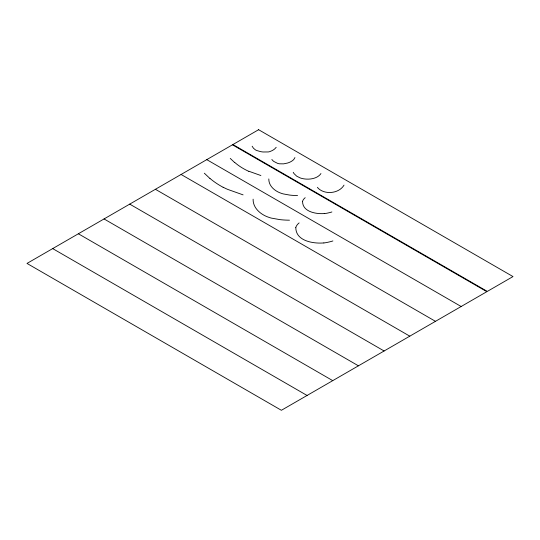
<?xml version="1.0" encoding="UTF-8"?>
<svg xmlns="http://www.w3.org/2000/svg" width="540" height="540" viewBox="0 0 540 540"><rect width="100%" height="100%" fill="white"/><g stroke="black" fill="none" stroke-linecap="round" stroke-linejoin="round"><path stroke-width="0.81" d="M253.112 199.172C252.855 208.298 261.158 214.907 269.129 217.431A26.129 15.086 0 0 0 271.35 218.106L279.956 219.632A50.625 29.227 0 0 0 289.481 220.185M268.812 178.936C268.61 186.151 275.177 191.376 281.475 193.367A20.655 11.927 0 0 0 283.23 193.907L289.535 195.055A40.243 23.234 0 0 0 297.567 195.548M295.819 227.671C295.792 241.07 313.45 243.857 323.845 242.926M302.576 201.467C302.508 211.889 316.163 214.184 324.284 213.563M294.928 157.565L294.071 159.077A12.406 7.162 0 0 1 292.41 160.704L291.182 161.494A16.261 9.389 0 0 1 287.523 163.046L283.615 163.856L279.551 163.802A8.498 4.907 0 0 1 277.614 163.377L273.854 161.467A15.167 8.762 0 0 1 272.329 160.049L271.863 159.462M344.021 185.119C339.181 193.401 325.593 194.927 318.587 188.663A18.819 10.868 0 0 1 317.446 187.306M276.203 147.305L274.732 148.898A17.645 10.186 0 0 1 272.126 150.626L269.818 151.598A7.79 4.502 0 0 1 268.265 151.949L263.054 151.983A18.306 10.571 0 0 1 260.611 151.625L256.723 150.512A9.97 5.758 0 0 1 255.42 149.857L253.51 148.284L252.14 146.219M260.888 175.534L248.906 171.268M243.081 194.866L227.934 189.479A54.236 31.313 0 0 1 225.916 188.602L223.142 187.252M206.766 159.638L461.153 306.511M181.089 174.467L435.47 321.334M155.405 189.29L409.793 336.163M129.722 204.12L384.109 350.987M104.044 218.943L358.432 365.816M78.361 233.773L332.748 380.639M52.684 248.596L307.071 395.469M234.65 162.54L230.249 158.416M209.891 178.436L204.329 173.212M295.745 227.671A19.177 11.07 0 0 1 299.12 222.912M323.858 242.96A26.345 15.215 0 0 0 328.961 242.008L330.217 241.718A34.074 19.67 0 0 0 332.883 240.948M223.094 187.279A88.79 51.266 0 0 1 209.959 178.409M302.515 201.46A15.161 8.755 0 0 1 305.188 197.701M324.297 213.604A20.432 11.792 0 0 0 328.772 212.8L329.771 212.571A26.939 15.552 0 0 0 331.877 211.964M248.785 171.356A64.928 37.489 0 0 1 234.799 162.486M320.942 173.536A16.308 9.416 0 0 1 317.068 176.992A13.574 7.837 0 0 1 308.414 179.138L306.288 179.105A14.708 8.492 0 0 1 300.254 177.944L296.723 176.195L294.091 173.671A20.534 11.853 0 0 1 293.247 172.287M232.45 144.815L27 263.425L281.387 410.292L486.837 291.681L232.45 144.815M258.613 129.708L232.929 144.531L487.316 291.404L513 276.575L258.613 129.708"/></g></svg>
